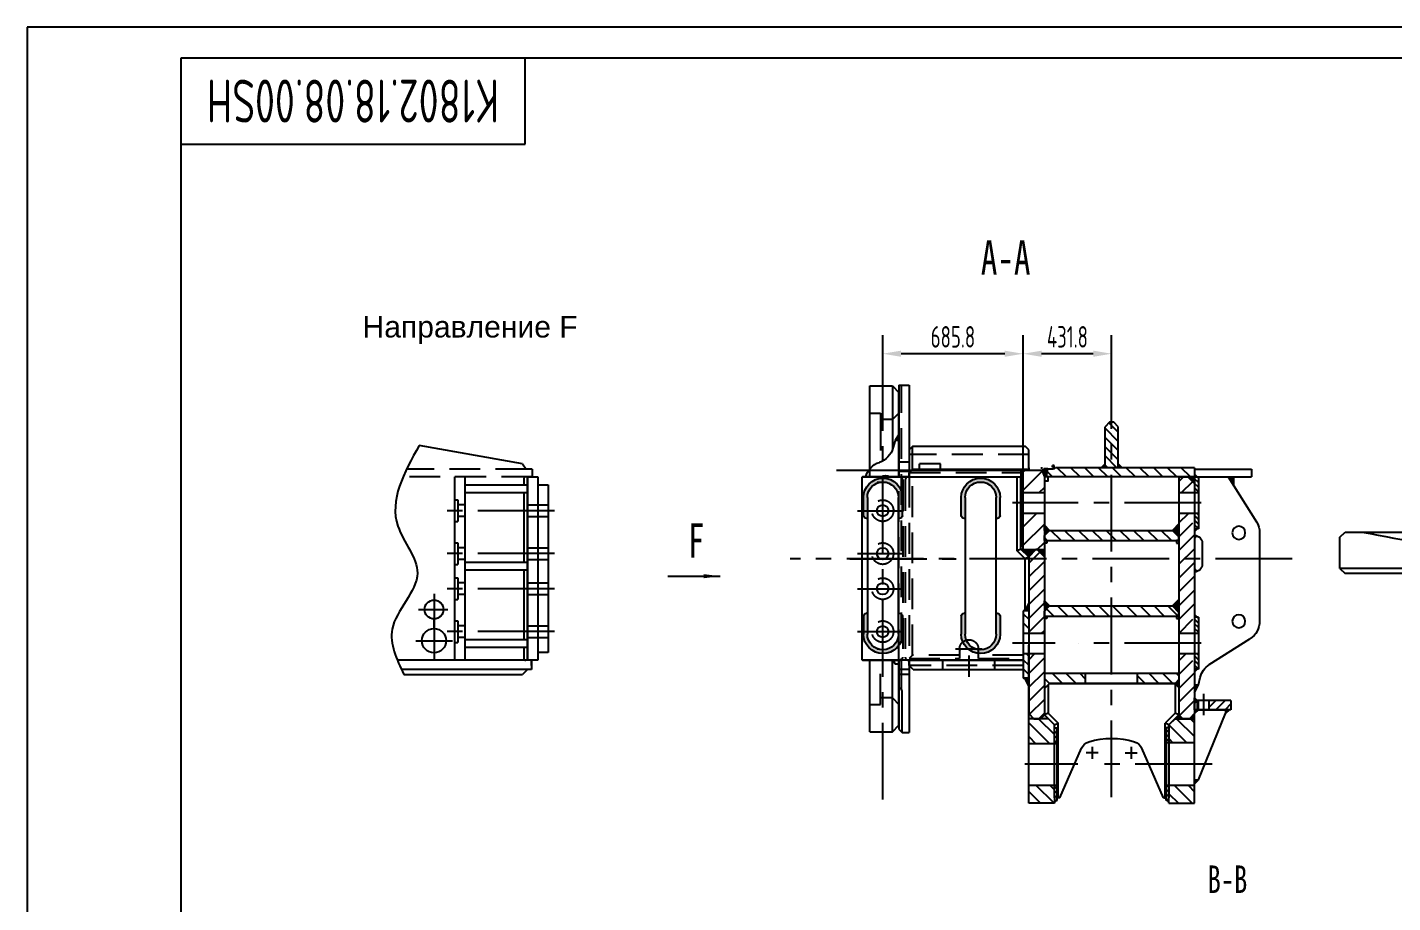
# Model space of a CAD drawing. Header units: millimetres. Extents: x 0 to 12600, y 0 to 8910.
# Drawn here: x 0 to 6665, y 4635 to 8910 of the extents above; entities that cross this region are included whole.
import ezdxf
from ezdxf.enums import TextEntityAlignment as Align

# ---------------------------------------------------------------- set-up
doc = ezdxf.new("R2010")
doc.units = ezdxf.units.MM
doc.header["$LTSCALE"] = 300
doc.linetypes.add('F', pattern=[0.75, 0.5, -0.25])
doc.linetypes.add('G', pattern=[2, 1.25, -0.25, 0.25, -0.25])
for name, color, linetype in [('01', 7, 'Continuous'), ('02', 1, 'Continuous'), ('04', 2, 'F'), ('05', 4, 'G'), ('08', 1, 'Continuous'), ('11', 3, 'Continuous')]:
    doc.layers.add(name, color=color, linetype=linetype)
doc.styles.get("Standard").update_dxf_attribs({"font": 'isocp', "width": 0.707, "bigfont": 'intecad.shx'})
doc.dimstyles.new('INTE', dxfattribs={"dimscale": 30, "dimtxt": 3.5, "dimasz": 3, "dimexe": 3, "dimexo": 0, "dimgap": 1, "dimtad": 1, "dimdec": 3, "dimdsep": 46, "dimtxsty": 'Standard', "dimcen": 0, "dimclrd": 1, "dimclre": 1, "dimclrt": 3, "dimaunit": 1, "dimadec": 0, "dimazin": 0, "dimtfac": 1, "dimtdec": 3, "dimtmove": 0, "dimatfit": 0, "dimfxl": 1, "dimarcsym": 0})
pattern_1 = [(45, (19447.027, -3050.046), (11.22532, -11.22532), [])]
pattern_2 = [(135, (19447.027, -3050.046), (33.67596, 33.67596), [])]

# ---------------------------------------------------------------- blocks, each defined once
blk = doc.blocks.new('W43333')
at = {"layer": '02', "linetype": 'Continuous'}
h = blk.add_hatch(dxfattribs=at)
h.set_pattern_fill('ANSI31', color=1, scale=10, angle=90, style=0)
h.paths.add_polyline_path([(2467, 2281.2), (2358.5, 2281.2), (2358.5, 2236.2), (2467, 2236.2)])
h.paths.add_polyline_path([(2536.5, 2268.2), (2523.5, 2281.2), (2519, 2281.2), (2519, 2236.2), (2536.5, 2236.2)])
for p, q in [((2358.5, 2281.2), (2523.5, 2281.2)), ((2358.5, 2281.2), (2358.5, 2236.2)), ((2536.5, 2268.2), (2523.5, 2281.2)), ((2536.5, 2236.2), (2536.5, 2268.2)), ((2358.5, 2236.2), (2536.5, 2236.2))]:
    blk.add_line(p, q)
at = {"layer": '01', "color": 7, "linetype": 'Continuous'}
for p, q in [((2467, 2281.2), (2467, 2236.2)), ((2519, 2281.2), (2519, 2236.2))]:
    blk.add_line(p, q, dxfattribs=at)
at = {"layer": '05', "color": 4, "linetype": 'G'}
blk.add_line((2493, 2313), (2493, 2209), dxfattribs=at)
blk = doc.blocks.new('WWRW3456346')
at = {"layer": '01'}
for p, q in [((4198, 3185.7), (4376, 3185.7)), ((4376, 2290.7), (4198, 2290.7))]:
    blk.add_line(p, q, dxfattribs=at)
at = {"layer": '04', "color": 2, "linetype": 'F'}
blk.add_line((4198, 2290.7), (4198, 3185.7), dxfattribs=at)
blk = doc.blocks.new('ww www')
at = {"layer": '02', "linetype": 'Continuous'}
h = blk.add_hatch(dxfattribs=at)
h.set_pattern_fill('ANSI31', color=1, scale=15, style=0)
h.paths.add_polyline_path([(14798.8, 10268.3), (14798.8, 10223.3), (15522.8, 10223.3), (15514.9, 10268.3)])
for p, q in [((14798.8, 10268.3), (15477.9, 10268.3)), ((14798.8, 10268.3), (14798.8, 10223.3)), ((14798.8, 10223.3), (15522.8, 10223.3)), ((15516, 10261.9), (15522.8, 10223.3))]:
    blk.add_line(p, q)
blk = doc.blocks.new('dfwases')
at = {"layer": '02', "linetype": 'Continuous'}
h = blk.add_hatch(dxfattribs=at)
h.set_pattern_fill('ANSI31', color=1, scale=15, angle=90, style=0)
h.set_pattern_definition([(135, (5956.193, 1442.517), (-33.67596, -33.67596), [])])
h.paths.add_polyline_path([(14796.9, 9401.4), (14790.9, 9401.4), (14755.9, 9366.4), (14755.9, 9356.4), (14831.9, 9356.4), (14831.9, 9366.4)])
h.paths.add_polyline_path([(14831.9, 9356.4), (14755.9, 9356.4), (14755.9, 8993.6), (14831.9, 8993.6)])
h.paths.add_polyline_path([(14831.9, 8893.6), (14755.9, 8893.6), (14755.9, 8594.4), (14774.9, 8575.4), (14806.9, 8575.4), (14831.9, 8600.4)])
for p, q in [((14790.9, 9401.4), (14796.9, 9401.4)), ((14831.9, 8600.4), (14806.9, 8575.4)), ((14774.9, 8575.4), (14755.9, 8594.4)), ((14806.9, 8575.4), (14774.9, 8575.4))]:
    blk.add_line(p, q)
at = {"layer": '01'}
for p, q in [((14755.9, 9366.4), (14790.9, 9401.4)), ((14796.9, 9401.4), (14831.9, 9366.4))]:
    blk.add_line(p, q, dxfattribs=at)
at = {"layer": '01', "color": 7, "linetype": 'Continuous'}
for p, q in [((14755.9, 9366.4), (14755.9, 8594.4)), ((14831.9, 9366.4), (14831.9, 8600.4))]:
    blk.add_line(p, q, dxfattribs=at)
blk = doc.blocks.new('wwe4ww')
at = {"layer": '01', "color": 7, "linetype": 'Continuous'}
for p, q in [((15318.6, 8673.4), (14761.9, 8673.4)), ((15318.6, 8647.4), (15318.6, 8673.4)), ((15299.6, 8628.4), (14761.9, 8628.4)), ((15299.6, 8628.4), (15318.6, 8647.4))]:
    blk.add_line(p, q, dxfattribs=at)
at = {"layer": '04', "color": 2, "linetype": 'F'}
for p, q in [((14899.6, 8628.4), (14899.6, 8673.4)), ((15153.6, 8628.4), (15153.6, 8673.4)), ((14761.9, 8647.4), (15318.6, 8647.4))]:
    blk.add_line(p, q, dxfattribs=at)
at = {"layer": '05', "color": 4, "linetype": 'G'}
blk.add_line((15026.6, 8696.3), (15026.6, 8592.5), dxfattribs=at)
blk = doc.blocks.new('qewww')
at = {"layer": '01'}
for p, q in [((15282.5, 10314.2), (14755.5, 10314.2)), ((15301.5, 10276.2), (14755.5, 10276.2)), ((15282.5, 10314.2), (15301.5, 10295.2)), ((15301.5, 10276.2), (15301.5, 10295.2))]:
    blk.add_line(p, q, dxfattribs=at)
at = {"layer": '04', "color": 2, "linetype": 'F'}
blk.add_line((15298.5, 10298.2), (14755.5, 10298.2), dxfattribs=at)
blk = doc.blocks.new('weqwer')
for p, q in [((17360.3, 8257.7), (17379.3, 8276.7)), ((17379.3, 8276.7), (17992.3, 8276.7)), ((17379.3, 8276.7), (17379.3, 8131.5)), ((17992.3, 8276.7), (18017.3, 8251.7)), ((17998.3, 8270.7), (17998.3, 8131.5)), ((17360.3, 8257.7), (17360.3, 8123.7)), ((18017.3, 8251.7), (18017.3, 8123.7)), ((17360.3, 8123.7), (17379.3, 8131.5)), ((17409.3, 8074.7), (17409.3, 7717.7)), ((17435.8, 7717.7), (17541.5, 7960.4)), ((17941.8, 7717.7), (17836.1, 7960.4)), ((17435.8, 7717.7), (17422.3, 7717.7)), ((17941.8, 7717.7), (17955.3, 7717.7))]:
    blk.add_line(p, q)
for centre, radius, start, end in [((17688.8, 7621.7), 387, 73.269, 106.731), ((17593.8, 7937.7), 57, 106.731, 156.55177), ((17783.8, 7937.7), 57, 23.44823, 73.269)]:
    blk.add_arc(centre, radius, start, end)
at = {"layer": '01'}
for p, q in [((17379.3, 8131.5), (17428.3, 8082.5)), ((17998.3, 8131.5), (17949.3, 8082.5)), ((17998.3, 8131.5), (18017.3, 8123.7)), ((17360.3, 8123.7), (17409.3, 8074.7)), ((17409.3, 8074.7), (17428.3, 8082.5)), ((17428.3, 7717.7), (17428.3, 8082.5)), ((17949.3, 7717.7), (17949.3, 8082.5)), ((17968.3, 8074.7), (17949.3, 8082.5)), ((18017.3, 8123.7), (17968.3, 8074.7)), ((17968.3, 7717.7), (17968.3, 8074.7))]:
    blk.add_line(p, q, dxfattribs=at)
at = {"layer": '05'}
for p, q in [((17623.2, 7937.7), (17564.4, 7937.7)), ((17623.2, 7937.7), (17564.4, 7937.7)), ((17593.8, 7967.1), (17593.8, 7909.3)), ((17593.8, 7967.1), (17593.8, 7909.3)), ((17754.4, 7937.7), (17813.2, 7937.7)), ((17754.4, 7937.7), (17813.2, 7937.7)), ((17783.8, 7967.1), (17783.8, 7909.3)), ((17783.8, 7967.1), (17783.8, 7909.3))]:
    blk.add_line(p, q, dxfattribs=at)
blk = doc.blocks.new('we2wwewq')
at = {"layer": '02', "linetype": 'Continuous'}
h = blk.add_hatch(dxfattribs=at)
h.set_pattern_fill('ANSI31', color=1, scale=15, style=0)
h.set_pattern_definition([(45, (1439.844, -666.38), (-33.67596, 33.67596), [])])
h.paths.add_polyline_path([(15922.3, 8139.1), (15721.3, 8139.1), (15721.3, 8089.1), (15897.3, 8089.1), (15922.3, 8114.1)])
h.paths.add_polyline_path([(15467.3, 8139.1), (15265.3, 8139.1), (15265.3, 8108.1), (15284.3, 8089.1), (15467.3, 8089.1)])
for p, q in [((15922.3, 8139.1), (15265.3, 8139.1)), ((15265.3, 8139.1), (15265.3, 8108.1)), ((15922.3, 8139.1), (15922.3, 8114.1)), ((15265.3, 8108.1), (15284.3, 8089.1)), ((15897.3, 8089.1), (15284.3, 8089.1)), ((15922.3, 8114.1), (15897.3, 8089.1))]:
    blk.add_line(p, q)
at = {"layer": '01', "color": 7, "linetype": 'Continuous'}
for p, q in [((15467.3, 8089.1), (15467.3, 8139.1)), ((15721.3, 8089.1), (15721.3, 8139.1))]:
    blk.add_line(p, q, dxfattribs=at)
blk = doc.blocks.new('dwqwer')
at = {"layer": '02', "linetype": 'Continuous'}
h = blk.add_hatch(dxfattribs=at)
h.set_pattern_fill('ANSI31', color=1, scale=15, style=0)
h.paths.add_polyline_path([(13249.2, 9326.6), (13249.2, 9351.6), (13224.2, 9376.6), (12624.2, 9376.6), (12592.2, 9344.6), (12592.2, 9326.6)])
for p, q in [((12592.2, 9344.6), (12624.2, 9376.6)), ((12592.2, 9326.6), (12592.2, 9344.6)), ((13224.2, 9376.6), (12624.2, 9376.6)), ((13224.2, 9376.6), (13249.2, 9351.6)), ((13249.2, 9326.6), (13249.2, 9351.6)), ((13249.2, 9326.6), (12592.2, 9326.6))]:
    blk.add_line(p, q)
blk = doc.blocks.new('erwedfrrfrf')
for p, q in [((1949.1, 6903.7), (1949.1, 6793.3)), ((2393.6, 6903.7), (1949.1, 6903.7)), ((3638.1, 6903.7), (3288.6, 6903.7)), ((3638.1, 6903.7), (3638.1, 6793.3)), ((1949.1, 6793.3), (1981.1, 6761.3)), ((2393.6, 6761.3), (1981.1, 6761.3)), ((3606.1, 6761.3), (3288.6, 6761.3)), ((3638.1, 6793.3), (3606.1, 6761.3))]:
    blk.add_line(p, q)
at = {"layer": '04', "color": 2, "linetype": 'F'}
for p, q in [((2082.3, 6903.7), (2082.3, 6850.3)), ((3504.8, 6903.7), (3504.8, 6850.3)), ((2114.1, 6793.3), (2114.1, 6850.3)), ((3473.1, 6793.3), (3473.1, 6850.3)), ((2114.1, 6793.3), (2082.1, 6761.3)), ((3473.1, 6793.3), (3505.1, 6761.3))]:
    blk.add_line(p, q, dxfattribs=at)
blk = doc.blocks.new('qweqwe')
at = {"layer": '01'}
for p, q in [((13709.2, 14581.7), (13709.2, 14133.7)), ((13709.2, 14581.7), (13759.2, 14581.7)), ((13759.2, 14581.7), (13759.2, 14133.7)), ((13709.2, 14207.6), (13759.2, 14207.6)), ((13709.2, 14161.7), (13759.2, 14161.7)), ((13709.2, 14161.7), (13759.2, 14161.7)), ((13759.2, 14161.7), (13709.2, 14161.7)), ((13759.2, 14161.7), (13709.2, 14161.7)), ((13709.2, 13238.7), (13709.2, 12901.7)), ((13759.2, 13238.7), (13759.2, 12885.7)), ((13759.2, 13193.7), (13709.2, 13193.7)), ((13759.2, 13168.7), (13709.2, 13168.7)), ((13709.2, 13100.6), (13711.2, 13100.6)), ((13725.2, 12885.7), (13725.2, 13086.6)), ((13709.2, 12901.7), (13725.2, 12885.7)), ((13725.2, 12885.7), (13759.2, 12885.7))]:
    blk.add_line(p, q, dxfattribs=at)
blk.add_arc((13711.2, 13086.6), 14, 0, 90, dxfattribs=at)
at = {"layer": '04', "color": 2, "linetype": 'F'}
for p, q in [((13721.1, 13096.5), (13721.1, 14581.7)), ((13709.2, 14133.7), (13713.2, 14133.7)), ((13759.2, 14133.7), (13755.2, 14133.7)), ((13759.2, 14133.7), (13759.2, 13238.7)), ((13728.2, 14118.7), (13728.2, 13253.7)), ((13740.2, 14118.7), (13740.2, 13253.7)), ((13709.2, 13238.7), (13713.2, 13238.7)), ((13759.2, 13238.7), (13755.2, 13238.7))]:
    blk.add_line(p, q, dxfattribs=at)
for centre, start, end in [((13713.2, 14118.7), 0, 90), ((13755.2, 14118.7), 90, 180), ((13713.2, 13253.7), 270, 0), ((13755.2, 13253.7), 180, 270)]:
    blk.add_arc(centre, 15, start, end, dxfattribs=at)
at = {"layer": '05', "color": 4, "linetype": 'G'}
blk.add_line((13470.3, 13733.7), (13988.1, 13733.7), dxfattribs=at)
blk = doc.blocks.new('werwewe')
for p, q in [((14556.9, 14896.5), (14572.9, 14912.5)), ((14572.9, 14912.5), (15124.9, 14912.5)), ((15124.9, 14912.5), (15140.9, 14896.5))]:
    blk.add_line(p, q)
at = {"layer": '01'}
for p, q in [((14556.9, 14809.5), (14556.9, 14896.5)), ((15124.9, 13893.5), (15140.9, 13877.5))]:
    blk.add_line(p, q, dxfattribs=at)
at = {"layer": '04', "color": 2, "linetype": 'F'}
for p, q in [((14556.9, 14874.5), (15140.9, 14874.5)), ((15124.9, 13893.5), (15124.9, 14912.5)), ((14584.2, 13893.5), (14802.9, 13893.5)), ((14802.9, 13877.5), (14584.2, 13877.5)), ((15140.9, 13870.5), (14584.2, 13870.5)), ((14802.9, 13877.5), (14802.9, 13923.5)), ((14894.9, 13923.5), (14894.9, 13877.5)), ((14894.9, 13893.5), (15124.9, 13893.5)), ((15140.9, 13877.5), (14894.9, 13877.5))]:
    blk.add_line(p, q, dxfattribs=at)
blk.add_arc((14848.9, 13923.5), 46, 0, 180, dxfattribs=at)
at = {"layer": '05', "color": 4, "linetype": 'G'}
blk.add_line((14784.7, 13923.5), (14914.8, 13923.5), dxfattribs=at)
blk = doc.blocks.new('wqwrte')
for p, q in [((18811.7, 9750.8), (18036.7, 9750.8)), ((18036.7, 9398.3), (18036.7, 9750.8)), ((18055.7, 9390.4), (18055.7, 9750.8)), ((18811.7, 8855.8), (18811.7, 9750.8)), ((17998.7, 9360.8), (18036.7, 9398.3)), ((18036.7, 9398.3), (18055.7, 9390.4)), ((17998.7, 9360.8), (17998.7, 8855.8)), ((18017.7, 9352.4), (17998.7, 9360.8)), ((18017.7, 9352.4), (18055.7, 9390.4)), ((18026, 8855.8), (18811.7, 8855.8))]:
    blk.add_line(p, q)
blk = doc.blocks.new('wewewewet')
at = {"layer": '02'}
h = blk.add_hatch(color=256, dxfattribs=at)
h.paths.add_polyline_path([(14793.4, 9561.5), (14789.4, 9561.5, -0.414214), (14774.4, 9576.5), (14774.4, 9663.5, -0.207791), (14804.6, 9732.9, 0.118641), (14811.3, 9712.5, 0.176895), (14793.4, 9663.5)])
h.paths.add_polyline_path([(14811.3, 9712.5, -0.118641), (14804.6, 9732.9, -0.015015), (14808.8, 9736.7), (14848.9, 9736.7, 0.150586)])
h.paths.add_polyline_path([(14850.4, 9737.1, 0.004983), (14848.9, 9736.7), (14808.8, 9736.7, -0.123086), (14850.4, 9756.6)])
h.paths.add_polyline_path([(14896.4, 9736.7), (14889.9, 9736.7, 0.132083), (14850.4, 9737.1), (14850.4, 9756.6, -0.123), (14896.4, 9754.6)])
h.paths.add_polyline_path([(14964.4, 9663.5), (14964.4, 9576.5, -0.414214), (14949.4, 9561.5), (14945.4, 9561.5), (14945.4, 9663.5, 0.31161), (14896.4, 9734.6, 0.011594), (14896.4, 9736.7), (14896.4, 9754.6, -0.332115)])
h = blk.add_hatch(color=256, dxfattribs=at)
h.paths.add_polyline_path([(14793.4, 9098.7), (14789.4, 9098.7, 0.414214), (14774.4, 9083.7), (14774.4, 8996.7, 0.207791), (14804.6, 8927.3, -0.118641), (14811.3, 8947.7, -0.176895), (14793.4, 8996.7)])
h.paths.add_polyline_path([(14811.3, 8947.7, 0.118641), (14804.6, 8927.3, 0.015015), (14808.8, 8923.5), (14848.9, 8923.5, -0.150586)])
h.paths.add_polyline_path([(14850.4, 8923.1, -0.004983), (14848.9, 8923.5), (14808.8, 8923.5, 0.123086), (14850.4, 8903.6)])
h.paths.add_polyline_path([(14896.4, 8923.5), (14889.9, 8923.5, -0.132083), (14850.4, 8923.1), (14850.4, 8903.6, 0.123), (14896.4, 8905.6)])
h.paths.add_polyline_path([(14964.4, 8996.7), (14964.4, 9083.7, 0.414214), (14949.4, 9098.7), (14945.4, 9098.7), (14945.4, 8996.7, -0.31161), (14896.4, 8925.6, -0.011594), (14896.4, 8923.5), (14896.4, 8905.6, 0.332115)])
for p, q in [((14774.4, 9576.5), (14774.4, 9663.5)), ((14793.4, 8996.7), (14793.4, 9663.5)), ((14945.4, 9663.5), (14945.4, 8996.7)), ((14964.4, 9576.5), (14964.4, 9663.5)), ((14774.4, 9083.7), (14774.4, 8996.7)), ((14964.4, 9083.7), (14964.4, 8996.7))]:
    blk.add_line(p, q)
at = {"layer": '01', "color": 7, "linetype": 'Continuous'}
for p, q in [((14793.4, 9561.5), (14789.4, 9561.5)), ((14945.4, 9561.5), (14949.4, 9561.5)), ((14793.4, 9098.7), (14789.4, 9098.7)), ((14945.4, 9098.7), (14949.4, 9098.7))]:
    blk.add_line(p, q, dxfattribs=at)
at = {"layer": '01'}
for centre, radius, start, end in [((14869.4, 9663.5), 95, 0, 180), ((14869.4, 9663.5), 76, 0, 180), ((14869.4, 8996.7), 95, 180, 0), ((14869.4, 8996.7), 76, 180, 0), ((14869.4, 8996.7), 76, 180, 0)]:
    blk.add_arc(centre, radius, start, end, dxfattribs=at)
at = {"layer": '01', "color": 7, "linetype": 'Continuous'}
for centre, start, end in [((14789.4, 9576.5), 180, 270), ((14949.4, 9576.5), 270, 0), ((14789.4, 9083.7), 90, 180), ((14949.4, 9083.7), 0, 90)]:
    blk.add_arc(centre, 15, start, end, dxfattribs=at)
blk = doc.blocks.new('wewrtwer')
for p, q in [((18192.4, 9942.5), (18211.4, 9942.5)), ((18211.4, 9942.5), (18221.3, 9905.5)), ((18211.4, 8850.5), (18216.5, 8869.5)), ((18192.4, 8850.5), (18211.4, 8850.5))]:
    blk.add_line(p, q)
for centre, start, end in [((18318.9, 9931.6), 195, 251.98088), ((18256.4, 9739.5), 14.33109, 71.98088)]:
    blk.add_arc(centre, 101, start, end)
at = {"layer": '01'}
blk.add_arc((18256.4, 9739.5), 32, 51.37517, 128.62483, dxfattribs=at)
blk = doc.blocks.new('werww')
for p, q in [((12940.4, 10866.9), (12803.1, 10648.1)), ((13105.4, 10866.9), (12940.4, 10866.9)), ((13105.4, 10866.9), (13105.4, 10580.9)), ((12787.4, 10593.9), (12787.4, 10161.9)), ((13067.4, 10542.9), (13067.4, 10440.9)), ((13105.4, 10402.9), (13105.4, 9850.9)), ((13033.1, 9950), (12834.8, 10075.7)), ((13086.4, 9850.9), (13077.6, 9887.6)), ((13105.4, 9850.9), (13086.4, 9850.9))]:
    blk.add_line(p, q)
for centre in [(12889.4, 10593.9), (12889.4, 10161.9)]:
    blk.add_circle(centre, 32)
for centre, radius, start, end in [((12889.4, 10593.9), 102, 147.87086, 180), ((13105.4, 10542.9), 38, 90, 180), ((13105.4, 10440.9), 38, 180, 270), ((12889.4, 10161.9), 102, 180, 237.61925), ((12978.4, 9863.9), 102, 13.47147, 57.61925)]:
    blk.add_arc(centre, radius, start, end)
blk = doc.blocks.new('wewqew')
for p, q in [((13525.1, 8082.1), (13392.1, 7758.1)), ((13544.1, 8082.1), (13525.1, 8082.1)), ((13544.1, 8082.1), (13544.1, 7758.1)), ((13392.1, 7739.1), (13392.1, 7758.1)), ((13525.1, 7739.1), (13392.1, 7739.1)), ((13525.1, 7739.1), (13544.1, 7758.1))]:
    blk.add_line(p, q)
blk = doc.blocks.new('*D157')
at = {"layer": '08', "color": 1, "lineweight": -2}
for p, q in [((4175.5, 7236.1), (4175.5, 7405.9)), ((4861.3, 6740.3), (4861.3, 7405.9)), ((4771.3, 7315.9), (4265.5, 7315.9))]:
    blk.add_line(p, q, dxfattribs=at)
at = {"layer": '08', "color": 1}
for points in [[(4265.5, 7330.9), (4265.5, 7300.9), (4175.5, 7315.9)], [(4771.3, 7330.9), (4771.3, 7300.9), (4861.3, 7315.9)]]:
    blk.add_solid(points, dxfattribs=at)
at = {"layer": 'Defpoints', "color": 0}
for p in [(4175.5, 7315.9), (4175.5, 7236.1), (4861.3, 6740.3)]:
    blk.add_point(p, dxfattribs=at)
at = {"layer": '08', "color": 3, "insert": (4518.4, 7398.4), "char_height": 105, "attachment_point": 5}
blk.add_mtext('685.8', dxfattribs=at)
blk = doc.blocks.new('*D158')
at = {"layer": '08', "color": 1, "lineweight": -2}
for p, q in [((4861.3, 6740.3), (4861.3, 7405.9)), ((5293.1, 7045.2), (5293.1, 7405.9)), ((5203.1, 7315.9), (4951.3, 7315.9))]:
    blk.add_line(p, q, dxfattribs=at)
at = {"layer": '08', "color": 1}
for points in [[(4951.3, 7330.9), (4951.3, 7300.9), (4861.3, 7315.9)], [(5203.1, 7330.9), (5203.1, 7300.9), (5293.1, 7315.9)]]:
    blk.add_solid(points, dxfattribs=at)
at = {"layer": 'Defpoints', "color": 0}
for p in [(4861.3, 7315.9), (5293.1, 7045.2), (4861.3, 6740.3)]:
    blk.add_point(p, dxfattribs=at)
at = {"layer": '08', "color": 3, "insert": (5077.2, 7398.4), "char_height": 105, "attachment_point": 5}
blk.add_mtext('431.8', dxfattribs=at)
blk = doc.blocks.new('EETETE')
for p, q in [((5085.6, 14624.4), (5085.6, 13805.4)), ((5085.6, 14624.4), (5135.6, 14624.4)), ((5135.6, 14624.4), (5135.6, 13805.4)), ((5135.6, 13805.4), (5085.6, 13805.4))]:
    blk.add_line(p, q)
blk = doc.blocks.new('eyteyesr')
for p, q in [((2235.6, 2329.2), (2235.6, 2874.2)), ((2280.6, 2919.2), (2369.1, 2919.2)), ((2369.1, 2284.2), (2369.1, 2919.2)), ((2280.6, 2284.2), (2369.1, 2284.2))]:
    blk.add_line(p, q)
for centre in [(2318.1, 2874.2), (2318.1, 2329.2)]:
    blk.add_circle(centre, 33.5)
for centre, start, end in [((2280.6, 2874.2), 90, 180), ((2280.6, 2329.2), 180, 270)]:
    blk.add_arc(centre, 45, start, end)
at = {"layer": '04', "color": 2, "linetype": 'F'}
for p, q in [((2350.1, 2884.1), (2350.1, 2919.2)), ((2350.1, 2807.8), (2350.1, 2864.3)), ((2350.1, 2502.8), (2350.1, 2700.5)), ((2350.1, 2339.1), (2350.1, 2395.5)), ((2350.1, 2284.2), (2350.1, 2319.3))]:
    blk.add_line(p, q, dxfattribs=at)
for centre in [(2395.1, 2754.2), (2395.1, 2449.2)]:
    blk.add_arc(centre, 70, 130.0052, 229.9948, dxfattribs=at)
at = {"layer": '05'}
for p, q in [((2269.6, 2874.2), (2366.6, 2874.2)), ((2318.1, 2825.7), (2318.1, 2922.7)), ((2390, 2754.2), (2310.1, 2754.2)), ((2390, 2449.2), (2310.1, 2449.2)), ((2318.1, 2377.7), (2318.1, 2280.7)), ((2269.6, 2329.2), (2366.6, 2329.2))]:
    blk.add_line(p, q, dxfattribs=at)
at = {"layer": '05', "color": 4, "linetype": 'G'}
blk.add_line((2206.8, 2601.7), (2399.3, 2601.7), dxfattribs=at)
blk = doc.blocks.new('rwrreerrre')
at = {"layer": '02', "linetype": 'Continuous'}
for points in [[(7939.5, 5578.2), (7939.5, 5597.2), (7920.5, 5597.2)], [(8574.5, 5578.2), (8574.5, 5597.2), (8593.5, 5597.2)]]:
    blk.add_hatch(color=1, dxfattribs=at).paths.add_polyline_path(points)
at = {"ltscale": 0.666667}
for p, q in [((7531.1, 5775.2), (7556.1, 5800.2)), ((7556.1, 5800.2), (8843.1, 5800.2)), ((8785.6, 5784.2), (8785.6, 5800.2)), ((8843.1, 5800.2), (8843.1, 5597.2)), ((7531.1, 5622.2), (7531.1, 5775.2)), ((8784.8, 5602.2), (8784.8, 5597.2)), ((8759.8, 5597.2), (8843.1, 5597.2))]:
    blk.add_line(p, q, dxfattribs=at)
blk.add_arc((8764.8, 5602.2), 20, 0, 90, dxfattribs=at)
at = {"layer": '01', "ltscale": 0.666667}
for p, q in [((7531.1, 5622.2), (7556.1, 5597.2)), ((8764.8, 5622.2), (7531.1, 5622.2)), ((8759.8, 5597.2), (7556.1, 5597.2))]:
    blk.add_line(p, q, dxfattribs=at)
at = {"layer": '01', "color": 7, "linetype": 'Continuous'}
blk.add_spline([(7639.9, 5800.2), (8257.1, 5724.2), (8785.6, 5800.2)], degree=3, dxfattribs=at)
at = {"layer": '02', "color": 1, "linetype": 'Continuous'}
for p, q in [((7920.5, 5597.2), (7939.5, 5578.2)), ((8593.5, 5597.2), (8574.5, 5578.2))]:
    blk.add_line(p, q, dxfattribs=at)
at = {"layer": '04', "color": 2, "linetype": 'F', "ltscale": 0.666667}
for p, q in [((8054.1, 5597.2), (8054.1, 5800.2)), ((8079.1, 5597.2), (8079.1, 5800.2)), ((8147.4, 5597.2), (8147.4, 5800.2)), ((8366.8, 5597.2), (8366.8, 5800.2)), ((8435.1, 5597.2), (8435.1, 5800.2)), ((8460.1, 5597.2), (8460.1, 5800.2))]:
    blk.add_line(p, q, dxfattribs=at)
at = {"layer": '04', "color": 2, "linetype": 'F'}
blk.add_arc((8257.1, 5450.7), 105, 7.11201, 172.88799, dxfattribs=at)
at = {"layer": '05', "color": 4, "linetype": 'G', "ltscale": 0.666667}
blk.add_line((8257.1, 5907.6), (8257.1, 5505.2), dxfattribs=at)
at = {"rotation": 90}
blk.add_blockref('eyteyesr', (10858.7, 3228.1), dxfattribs=at)
blk = doc.blocks.new('*U222', base_point=(251.96, 168.31))
at = {"layer": '01'}
for p, q in [((251.96, 168.31), (251.96, 182.31)), ((195.96, 168.31), (251.96, 168.31))]:
    blk.add_line(p, q, dxfattribs=at)
blk = doc.blocks.new('*U223')
at = {"layer": '04'}
blk.add_blockref('*U222', (0, 0), dxfattribs=at)
blk = doc.blocks.new('*U224')
at = {"layer": '01'}
for points in [[(415, 292), (25, 292)], [(25, 292), (25, 5)]]:
    blk.add_lwpolyline(points, dxfattribs=at)
at = {"layer": '02'}
for points in [[(420, 297), (0, 297)], [(0, 297), (0, 0)]]:
    blk.add_lwpolyline(points, dxfattribs=at)

msp = doc.modelspace()

# ---------------------------------------------------------------- hatches: boundary and pattern name
at = {"layer": '02', "linetype": 'Continuous'}
h = msp.add_hatch(dxfattribs=at)
h.set_pattern_fill('ANSI31', color=1, scale=10, style=0)
h.set_pattern_definition([(135, (8452.57, 3535.798), (22.45064, 22.45064), [])])
h.paths.add_polyline_path([(5293.1177, 6981.4611), (5303.1177, 6981.4611), (5325.1177, 6959.4611), (5325.1177, 6759.4611), (5293.1177, 6759.4611)])
h.paths.add_polyline_path([(5293.1177, 6759.4611), (5261.1177, 6759.4611), (5261.1177, 6959.4611), (5283.1177, 6981.4611), (5293.1177, 6981.4611)])
at = {"layer": '02'}
for points in [[(4254.6177, 6920.7111), (4254.6177, 6892.4611), (4235.6177, 6892.4611)], [(5261.1177, 6778.4611), (5261.1177, 6759.4611), (5242.1177, 6759.4611)], [(5325.1177, 6778.4611), (5325.1177, 6759.4611), (5344.1177, 6759.4611)], [(5862.6177, 6714.4611), (5887.6177, 6714.4611), (5887.6177, 6674.6527)], [(5697.6177, 6428.4611, -0.080060617), (5709.5554, 6426.5373), (5697.6177, 6413.7142)], [(5697.6177, 6250.4611, 0.080060617), (5709.5554, 6252.3849), (5697.6177, 6265.208)], [(4869.6177, 6060.9611), (4888.6177, 6060.9611), (4888.6177, 6098.9611)], [(4147.945, 5876.2708, 0.032070593), (4157.1817, 5873.1819), (4148.0194, 5873.1819)], [(4550.6671, 5875.5936, 0.022476121), (4557.155, 5873.4612), (4550.6177, 5873.4612, -0.011593856)], [(4869.6177, 5730.9611), (4888.6177, 5730.9611), (4888.6177, 5692.9611)], [(5621.6177, 5724.4611), (5621.6177, 5686.4611), (5602.6177, 5705.4611)], [(5697.6177, 5698.4611), (5716.6177, 5698.4611), (5697.6177, 5660.4611)], [(5621.6177, 5552.4611), (5640.6177, 5533.4611), (5602.6177, 5533.4611)], [(5697.6177, 5558.4611), (5697.6177, 5533.4611), (5672.6177, 5533.4611)], [(5697.6177, 5577.4611), (5710.6177, 5577.4611), (5697.6177, 5564.4611)], [(5849.6177, 5577.4611), (5868.6177, 5577.4611), (5849.6177, 5558.4611)], [(5697.6177, 5234.4611), (5716.6177, 5234.4611), (5697.6177, 5215.4611)], [(5013.6177, 5133.4611), (5021.6177, 5133.4611), (5013.6177, 5125.4611)], [(5572.6177, 5133.4611), (5564.6177, 5133.4611), (5572.6177, 5125.4611)]]:
    msp.add_hatch(color=256, dxfattribs=at).paths.add_polyline_path(points)
at = {"layer": '02', "linetype": 'Continuous'}
h = msp.add_hatch(dxfattribs=at)
h.set_pattern_fill('ANSI31', color=1, scale=20, angle=90, style=0)
h.set_pattern_definition([(45, (13764.3, -1599.46), (44.90128, -44.90128), [])])
h.paths.add_polyline_path([(4862.8628, 6637.4611, -0.005091666), (4861.3177, 6639.7326), (4861.3177, 6740.2611), (4867.3177, 6746.2611), (4950.3177, 6746.2611, 0.051669422), (4952.983, 6746.5373), (4964.6177, 6714.4611), (4964.6177, 6637.4611)])
h.paths.add_polyline_path([(4861.3177, 6537.4611), (4964.6177, 6537.4611), (4964.6177, 6359.4611), (4863.6177, 6359.4611), (4861.3177, 6361.7611)])
for points in [[(4952.983, 6746.5373, 0.220249107), (4961.7439, 6753.0611), (4980.4239, 6753.0611), (4973.6177, 6714.4611), (4964.6177, 6714.4611)], [(4158.665, 6687.7206, 0.003164422), (4158.6896, 6687.3163, 0.036918129), (4148.0227, 6683.8765), (4148.4729, 6687.7206)], [(5697.6177, 6727.4611), (5697.6177, 6714.4611), (5710.6177, 6714.4611)], [(5697.6177, 6447.4611), (5697.6177, 6460.4611), (5710.6177, 6460.4611)], [(4929.6177, 6359.4611), (4964.6177, 6359.4611), (4964.6177, 6324.4611)], [(5697.6177, 6041.7611), (5697.6177, 6028.7611), (5710.6177, 6028.7611)], [(5697.6177, 5761.7611), (5697.6177, 5774.7611), (5710.6177, 5774.7611)]]:
    msp.add_hatch(color=1, dxfattribs=at).paths.add_polyline_path(points)
h = msp.add_hatch(dxfattribs=at)
h.set_pattern_fill('ANSI31', color=1, scale=15, angle=90, style=0)
h.set_pattern_definition([(45, (13764.3, -1599.46), (33.67596, -33.67596), [])])
h.paths.add_polyline_path([(5621.6177, 6637.4611), (5621.6177, 6714.4611), (5665.6177, 6714.4611), (5690.1177, 6689.9611), (5690.1177, 6637.4611)])
h.paths.add_polyline_path([(5621.6177, 6537.4611), (5690.1177, 6537.4611), (5690.1177, 6463.4611), (5697.6177, 6463.4611), (5697.6177, 6314.4611), (5621.6177, 6314.4611)])
h.paths.add_polyline_path([(5621.6177, 6314.4611), (5697.6177, 6314.4611), (5697.6177, 6025.6611), (5690.1177, 6025.6611), (5690.1177, 5951.6611), (5621.6177, 5951.6611)])
h.paths.add_polyline_path([(5621.6177, 5851.6611), (5690.1177, 5851.6611), (5690.1177, 5777.6611), (5697.6177, 5777.6611), (5697.6177, 5558.4611), (5672.6177, 5533.4611), (5640.6177, 5533.4611), (5621.6177, 5552.4611)])
at = {"layer": '02'}
h = msp.add_hatch(color=256, dxfattribs=at)
h.paths.add_polyline_path([(5665.6177, 6714.4611), (5697.6177, 6714.4611), (5697.6177, 6711.4611), (5690.1177, 6711.4611), (5690.1177, 6689.9611)])
h.paths.add_polyline_path([(5690.1177, 6711.4611), (5697.6177, 6711.4611), (5697.6177, 6682.4611), (5690.1177, 6689.9611)])
at = {"layer": '02', "linetype": 'Continuous'}
h = msp.add_hatch(dxfattribs=at)
h.set_pattern_fill('ANSI31', color=1, scale=5, angle=90, style=0)
h.set_pattern_definition([(135, (-53.112, -857.181), (-11.22532, -11.22532), [])])
h.paths.add_polyline_path([(5716.6177, 6714.4611), (5697.6177, 6714.4611), (5697.6177, 6637.4611), (5716.6177, 6637.4611)])
h.paths.add_polyline_path([(5716.6177, 6537.4611), (5697.6177, 6537.4611), (5697.6177, 6460.4611), (5716.6177, 6460.4611)])
at = {"layer": '02'}
h = msp.add_hatch(color=256, dxfattribs=at)
h.paths.add_polyline_path([(4964.6177, 6478.4611), (4989.6177, 6453.4611), (4964.6177, 6453.4611)])
h.paths.add_polyline_path([(4964.6177, 6453.4611), (4989.6177, 6453.4611), (4964.6177, 6428.4611)])
h = msp.add_hatch(color=256, dxfattribs=at)
h.paths.add_polyline_path([(5621.6177, 6485.4611), (5621.6177, 6453.4611), (5589.6177, 6453.4611)])
h.paths.add_polyline_path([(5589.6177, 6453.4611), (5621.6177, 6453.4611), (5621.6177, 6421.4611)])
at = {"layer": '02', "linetype": 'Continuous'}
h = msp.add_hatch(color=1, dxfattribs=at)
h.paths.add_polyline_path([(4888.6177, 6359.4611), (4923.6177, 6359.4611), (4888.6177, 6324.4611)])
h.paths.add_polyline_path([(4872.6177, 6359.4611), (4888.6177, 6359.4611), (4888.6177, 6324.4611), (4872.6177, 6340.2493)])
h.paths.add_polyline_path([(4872.6177, 6340.2493), (4853.1481, 6359.4611), (4863.6177, 6359.4611), (4872.6177, 6359.4611)])
at = {"layer": '02'}
h = msp.add_hatch(color=256, dxfattribs=at)
h.paths.add_polyline_path([(4964.6177, 6109.4611), (4989.6177, 6084.4611), (4964.6177, 6084.4611)])
h.paths.add_polyline_path([(4964.6177, 6084.4611), (4989.6177, 6084.4611), (4964.6177, 6059.4611)])
h = msp.add_hatch(color=256, dxfattribs=at)
h.paths.add_polyline_path([(5621.6177, 6116.4611), (5621.6177, 6084.4611), (5589.6177, 6084.4611)])
h.paths.add_polyline_path([(5589.6177, 6084.4611), (5621.6177, 6084.4611), (5621.6177, 6052.4611)])
at = {"layer": '02', "linetype": 'Continuous'}
h = msp.add_hatch(dxfattribs=at)
h.set_pattern_fill('ANSI31', color=1, scale=10, style=0)
h.set_pattern_definition([(135, (13764.298, -1599.46), (22.45064, 22.45064), [])])
h.paths.add_polyline_path([(4861.3177, 6060.9611), (4888.6177, 6060.9611), (4888.6177, 5951.6611), (4861.3177, 5951.6611)])
h.paths.add_polyline_path([(4861.3177, 5851.6611), (4888.6177, 5851.6611), (4888.6177, 5819.4611), (4888.6177, 5730.9611), (4861.3177, 5730.9611)])
h = msp.add_hatch(dxfattribs=at)
h.set_pattern_fill('ANSI31', color=1, scale=5, angle=90, style=0)
h.set_pattern_definition([(135, (-53.112, -1542.881), (-11.22532, -11.22532), [])])
h.paths.add_polyline_path([(5716.6177, 6028.7611), (5697.6177, 6028.7611), (5697.6177, 5951.7611), (5716.6177, 5951.7611)])
h.paths.add_polyline_path([(5716.6177, 5851.7611), (5697.6177, 5851.7611), (5697.6177, 5774.7611), (5716.6177, 5774.7611)])
at = {"layer": '02'}
h = msp.add_hatch(color=256, dxfattribs=at)
h.paths.add_polyline_path([(5697.6177, 5635.4611), (5710.6177, 5622.4611), (5697.6177, 5622.4611)])
h.paths.add_polyline_path([(5697.6177, 5622.4611), (5710.6177, 5622.4611), (5697.6177, 5609.4611)])
h = msp.add_hatch(color=256, dxfattribs=at)
h.paths.add_polyline_path([(4888.6177, 5558.4611), (4913.6177, 5533.4611), (4888.6177, 5533.4611)])
h.paths.add_polyline_path([(4964.6177, 5552.4611), (4983.6177, 5533.4611), (4945.6177, 5533.4611)])
h = msp.add_hatch(dxfattribs=at)
h.set_pattern_fill('ANSI31', color=256, scale=15, style=0)
h.set_pattern_definition(pattern_2)
h.paths.add_polyline_path([(5013.6177, 5503.4611), (4983.6177, 5533.4611), (4888.6177, 5533.4611), (4888.6177, 5413.1461), (5013.6177, 5413.1461)])
h.paths.add_polyline_path([(5013.6177, 5120.4611), (5013.6177, 5146.4611), (5013.6177, 5209.7761), (4888.6177, 5209.7761), (4888.6177, 5120.4611)])
h = msp.add_hatch(dxfattribs=at)
h.set_pattern_fill('ANSI31', color=256, scale=15, style=0)
h.set_pattern_definition(pattern_2)
h.paths.add_polyline_path([(5697.6177, 5416.3211), (5697.6177, 5533.4611), (5602.6177, 5533.4611), (5572.6177, 5503.4611), (5572.6177, 5416.3211)])
h.paths.add_polyline_path([(5572.6177, 5120.4611), (5697.6177, 5120.4611), (5697.6177, 5206.6011), (5572.6177, 5206.6011)])
h = msp.add_hatch(dxfattribs=at)
h.set_pattern_fill('ANSI31', color=256, scale=5, angle=90, style=0)
h.set_pattern_definition(pattern_1)
h.paths.add_polyline_path([(5013.6177, 5489.4611), (5026.6177, 5489.4611), (5026.6177, 5413.1461), (5013.6177, 5413.1461)])
h.paths.add_polyline_path([(5013.6177, 5209.7761), (5026.6177, 5209.7761), (5026.6177, 5133.4611), (5013.6177, 5133.4611), (5013.6177, 5146.4611)])
h = msp.add_hatch(dxfattribs=at)
h.set_pattern_fill('ANSI31', color=256, scale=5, angle=90, style=0)
h.set_pattern_definition(pattern_1)
h.paths.add_polyline_path([(5559.6177, 5489.4611), (5572.6177, 5489.4611), (5572.6177, 5416.3211), (5559.6177, 5416.3211)])
h.paths.add_polyline_path([(5572.6177, 5133.4611), (5559.6177, 5133.4611), (5559.6177, 5206.6011), (5572.6177, 5206.6011)])

# ---------------------------------------------------------------- linework, layer by layer
for p, q in [((2417.6945, 6777.8803), (1912.8289, 6868.531)), ((2417.6945, 6777.8803), (2435.3734, 6752.4611)), ((2465.0679, 6752.4611), (2465.0679, 6714.4611)), ((4850.6177, 6752.4611), (4850.6177, 6372.4611)), ((4952.983, 6746.5373), (4964.6177, 6714.4611)), ((2442.3008, 6714.4611), (2433.3008, 6714.4611)), ((2442.3008, 6714.4611), (2492.3008, 6714.4611)), ((2442.3008, 5819.4611), (2442.3008, 6714.4611)), ((2492.3008, 6714.4611), (2492.3008, 5819.4611)), ((4964.6177, 6714.4611), (4964.6177, 6359.4611)), ((5621.6177, 6714.4611), (5665.6177, 6714.4611)), ((5665.6177, 6714.4611), (5697.6177, 6682.4611)), ((4861.3177, 6361.7611), (4863.6177, 6359.4611)), ((4863.6177, 6359.4611), (4964.6177, 6359.4611)), ((2461.3008, 5819.4611), (1806.6443, 5819.4611)), ((2442.3008, 5819.4611), (2433.3008, 5819.4611)), ((2492.3008, 5819.4611), (2442.3008, 5819.4611)), ((2461.3008, 5819.4611), (2461.3008, 5774.4611)), ((2461.3008, 5793.4611), (2461.3008, 5819.4611)), ((2461.3008, 5774.4611), (1826.7318, 5774.4611)), ((1838.6039, 5749.4611), (2417.3008, 5749.4611)), ((2442.3008, 5774.4611), (2417.3008, 5749.4611)), ((4964.6177, 5679.4611), (4964.6177, 5552.4611)), ((5640.6177, 5533.4611), (5621.6177, 5552.4611)), ((5672.6177, 5533.4611), (5640.6177, 5533.4611)), ((5697.6177, 5558.4611), (5672.6177, 5533.4611))]:
    msp.add_line(p, q)
for centre, start, end in [((2433.3008, 6704.4611), 90, 180), ((2433.3008, 5829.4611), 180, 270)]:
    msp.add_arc(centre, 10, start, end)
at = {"layer": '01', "color": 7, "linetype": 'Continuous'}
for p, q in [((4222.6177, 7158.9612), (4222.6177, 6845.8678)), ((2417.6945, 6777.8803), (2435.3734, 6752.4611)), ((4355.6177, 6752.4611), (4355.6177, 6777.4611)), ((4457.6177, 6777.4611), (4355.6177, 6777.4611)), ((4457.6177, 6752.4611), (4457.6177, 6777.4611)), ((4867.3177, 6746.2611), (4861.3177, 6740.2611)), ((4861.3177, 6361.7611), (4861.3177, 6740.2611)), ((4950.3177, 6746.2611), (4867.3177, 6746.2611)), ((5975.6172, 6752.4611), (5975.6172, 6714.4611)), ((2087.3008, 5819.4611), (2087.3008, 6714.4611)), ((2137.3008, 5819.4611), (2137.3008, 6714.4611)), ((2137.3008, 6676.4611), (2442.3008, 6676.4611)), ((2442.3008, 6714.4611), (2442.3008, 5819.4611)), ((5621.6177, 6714.4611), (5621.6177, 5552.4611)), ((5697.6177, 6711.4611), (5690.1177, 6711.4611)), ((5697.6177, 6682.4611), (5697.6177, 5558.4611)), ((5716.6177, 6714.4611), (5716.6177, 6460.4611)), ((2137.3008, 6638.4611), (2442.3008, 6638.4611)), ((2423.3008, 6638.4611), (2423.3008, 6298.4611)), ((4861.3177, 6637.4611), (4964.6177, 6637.4611)), ((5621.6177, 6637.4611), (5716.6177, 6637.4611)), ((4861.3177, 6537.4611), (4964.6177, 6537.4611)), ((5621.6177, 6537.4611), (5716.6177, 6537.4611)), ((2137.3008, 6298.4611), (2442.3008, 6298.4611)), ((2137.3008, 6260.4611), (2442.3008, 6260.4611)), ((2423.3008, 6260.4611), (2423.3008, 5920.4611)), ((4861.3177, 6060.9611), (4861.3177, 5730.9611)), ((5716.6177, 6028.7611), (5716.6177, 5774.7611)), ((4861.3177, 5951.6611), (4964.6177, 5951.6611)), ((5621.6177, 5951.6611), (5716.6177, 5951.6611)), ((2137.3008, 5920.4611), (2442.3008, 5920.4611)), ((2137.3008, 5882.4611), (2442.3008, 5882.4611)), ((2423.3008, 5882.4611), (2423.3008, 5829.4611)), ((4222.6177, 5634.9612), (4222.6177, 5819.4611)), ((4861.3177, 5851.6611), (4964.6177, 5851.6611)), ((5621.6177, 5851.6611), (5716.6177, 5851.6611)), ((4222.6177, 5469.9612), (4222.6177, 5634.9612)), ((5697.6177, 5416.3211), (5559.6177, 5416.3211)), ((5697.6177, 5206.6011), (5559.6177, 5206.6011))]:
    msp.add_line(p, q, dxfattribs=at)
at = {"layer": '01'}
for p, q in [((5283.1177, 6981.4611), (5261.1177, 6959.4611)), ((5261.1177, 6759.4611), (5261.1177, 6959.4611)), ((5303.1177, 6981.4611), (5283.1177, 6981.4611)), ((5325.1177, 6959.4611), (5303.1177, 6981.4611)), ((5325.1177, 6759.4611), (5325.1177, 6959.4611)), ((2465.0679, 6752.4611), (2435.3734, 6752.4611)), ((4850.6177, 6752.4611), (4888.6177, 6752.4611)), ((4888.6177, 6759.4611), (4888.6177, 6746.2611)), ((4981.9892, 6753.0611), (4961.7439, 6753.0611)), ((4981.9892, 6753.0611), (5007.3605, 6753.0611)), ((5697.6177, 6752.4611), (5975.6172, 6752.4611)), ((2137.3008, 6714.4611), (2087.3008, 6714.4611)), ((2423.3008, 6704.4611), (2423.3008, 6701.4611)), ((2423.3008, 6701.4611), (2423.3008, 6676.4611)), ((2442.3008, 6701.4611), (2442.3008, 6663.4611)), ((4304.6177, 6714.4611), (4213.2153, 6714.4611)), ((5697.6177, 6714.4611), (5975.6172, 6714.4611)), ((4976.6177, 6403.4611), (4976.6177, 6391.4611)), ((5609.6177, 6403.4611), (5609.6177, 6391.4611)), ((5621.6177, 6403.4611), (5609.6177, 6403.4611)), ((5716.6177, 6460.4611), (5697.6177, 6460.4611)), ((4976.6177, 6391.4611), (4964.6177, 6391.4611)), ((5609.6177, 6391.4611), (5621.6177, 6391.4611)), ((2442.3008, 6298.4611), (2442.3008, 6260.4611)), ((4869.6177, 6316.088), (4869.6177, 6060.9611)), ((4888.6177, 6060.9611), (4861.3177, 6060.9611)), ((4976.6177, 6022.4611), (4964.6177, 6022.4611)), ((4976.6177, 6034.4611), (4976.6177, 6022.4611)), ((5621.6177, 6034.4611), (5609.6177, 6034.4611)), ((5609.6177, 6034.4611), (5609.6177, 6022.4611)), ((5609.6177, 6022.4611), (5621.6177, 6022.4611)), ((5716.6177, 6028.7611), (5697.6177, 6028.7611)), ((2442.3008, 5920.4611), (2442.3008, 5882.4611)), ((4888.6177, 5533.0484), (4888.6177, 5892.684)), ((5716.6177, 5774.7611), (5697.6177, 5774.7611)), ((4888.6177, 5730.9611), (4861.3177, 5730.9611)), ((4888.6177, 5120.4611), (4888.6177, 5533.4611)), ((4983.6177, 5533.4611), (4888.6177, 5533.4611)), ((5602.6177, 5533.4611), (5572.6177, 5503.4611)), ((5602.6177, 5533.4611), (5697.6177, 5533.4611)), ((5697.6177, 5120.4611), (5697.6177, 5533.4611)), ((5013.6177, 5489.4611), (5026.6177, 5489.4611)), ((5026.6177, 5133.4611), (5026.6177, 5489.4611)), ((5559.6177, 5133.4611), (5559.6177, 5489.4611)), ((5572.6177, 5489.4611), (5559.6177, 5489.4611)), ((5572.6177, 5120.4611), (5572.6177, 5503.4611)), ((4888.6177, 5413.1461), (5026.6177, 5413.1461)), ((4888.6177, 5209.7761), (5026.6177, 5209.7761)), ((5013.6177, 5146.4611), (5013.6177, 5120.4611)), ((5013.6177, 5133.4611), (5026.6177, 5133.4611)), ((5572.6177, 5133.4611), (5559.6177, 5133.4611)), ((5013.6177, 5120.4611), (4888.6177, 5120.4611)), ((5572.6177, 5120.4611), (5697.6177, 5120.4611))]:
    msp.add_line(p, q, dxfattribs=at)
msp.add_lwpolyline([(4983.6177, 6714.4611), (4964.6177, 6714.4611), (4964.6177, 6695.4611), (4983.6177, 6695.4611)], close=True, dxfattribs=at)
at = {"layer": '01', "color": 7, "linetype": 'Continuous'}
msp.add_lwpolyline([(1926.3008, 5914.4611, -0.414213562), (1985.3008, 5973.4611), (1985.3008, 6003.4611), (1985.3008, 6020.9611, -0.414213562), (1939.3008, 6066.9611, -1), (2031.3008, 6066.9611, -0.414213562), (1985.3008, 6020.9611), (1985.3008, 5990.9611), (1985.3008, 5973.4611, -0.414213562), (2044.3008, 5914.4611, -1)], format="xyb", close=True, dxfattribs=at)
for centre in [(4175.5177, 6549.3611), (4175.5177, 6339.8611), (4175.5177, 6168.3611), (4175.5177, 5958.8611)]:
    msp.add_circle(centre, 28, dxfattribs=at)
at = {"layer": '01'}
for centre, start, end in [((4950.3177, 6759.2611), 270, 331.5153646), ((5007.3605, 6766.0611), 269.81139551, 329.48976259)]:
    msp.add_arc(centre, 13, start, end, dxfattribs=at)
at = {"layer": '02'}
for p, q in [((4254.6177, 6920.7111), (4235.6177, 6892.4611)), ((4254.6177, 6892.4611), (4254.6177, 6920.7111)), ((5261.1177, 6778.4611), (5242.1177, 6759.4611)), ((5325.1177, 6778.4611), (5344.1177, 6759.4611)), ((5862.6177, 6714.4611), (5887.6177, 6714.4611)), ((5887.6177, 6714.4611), (5887.6177, 6674.6527)), ((4964.6177, 6453.4611), (4964.6177, 6478.4611)), ((4964.6177, 6478.4611), (4989.6177, 6453.4611)), ((5621.6177, 6485.4611), (5589.6177, 6453.4611)), ((5621.6177, 6453.4611), (5621.6177, 6485.4611)), ((4989.6177, 6453.4611), (4964.6177, 6453.4611)), ((5589.6177, 6453.4611), (5621.6177, 6453.4611)), ((5709.5554, 6426.5373), (5697.6177, 6413.7142)), ((5709.5554, 6252.3849), (5697.6177, 6265.208)), ((3126.1342, 6229.5607), (3382.6342, 6229.5607)), ((4888.6177, 6098.9611), (4869.6177, 6060.9611)), ((4964.6177, 6109.4611), (4989.6177, 6084.4611)), ((4964.6177, 6084.4611), (4964.6177, 6109.4611)), ((4989.6177, 6084.4611), (4964.6177, 6084.4611)), ((5621.6177, 6116.4611), (5589.6177, 6084.4611)), ((5589.6177, 6084.4611), (5621.6177, 6084.4611)), ((5589.6177, 6084.4611), (5621.6177, 6084.4611)), ((5621.6177, 6084.4611), (5621.6177, 6116.4611)), ((4148.0194, 5873.1819), (4147.945, 5876.2708)), ((4157.1817, 5873.1819), (4148.0194, 5873.1819)), ((4550.2182, 5875.7655), (4550.2182, 5873.4612)), ((4550.2182, 5873.4612), (4557.155, 5873.4612)), ((4888.6177, 5730.9611), (4869.6177, 5730.9611)), ((4888.6177, 5692.9611), (4869.6177, 5730.9611)), ((5697.6177, 5698.4611), (5697.6177, 5660.4611)), ((5697.6177, 5660.4611), (5716.6177, 5698.4611)), ((5697.6177, 5622.4611), (5697.6177, 5635.4611)), ((5697.6177, 5635.4611), (5710.6177, 5622.4611)), ((5710.6177, 5622.4611), (5697.6177, 5622.4611)), ((5710.6177, 5622.4611), (5710.6177, 5577.4611)), ((5697.6177, 5564.4611), (5710.6177, 5577.4611)), ((5868.6177, 5577.4611), (5849.6177, 5558.4611)), ((5697.6177, 5215.4611), (5716.6177, 5234.4611)), ((5013.6177, 5133.4611), (5013.6177, 5125.4611)), ((5021.6177, 5133.4611), (5013.6177, 5125.4611)), ((5564.6177, 5133.4611), (5572.6177, 5125.4611))]:
    msp.add_line(p, q, dxfattribs=at)
at = {"layer": '02', "color": 1, "linetype": 'Continuous'}
for p, q in [((4867.3177, 6746.2611), (3950.8432, 6746.2611)), ((4148.4729, 6687.7206), (4148.0227, 6683.8765)), ((4160.4457, 6687.7206), (4148.4729, 6687.7206)), ((5697.6177, 6727.4611), (5710.6177, 6714.4611)), ((5697.6177, 6447.4611), (5710.6177, 6460.4611)), ((4863.6177, 6359.4611), (4853.1146, 6359.4611)), ((4964.6177, 6359.4611), (4964.6177, 6324.4611)), ((5697.6177, 6041.7611), (5710.6177, 6028.7611)), ((5697.6177, 5761.7611), (5710.6177, 5774.7611))]:
    msp.add_line(p, q, dxfattribs=at)
at = {"layer": '02'}
msp.add_lwpolyline([(3301.6342, 6229.5607, 20.25, 0, 0), (3382.6342, 6229.5607, 0, 0, 0)], format="xyseb", dxfattribs=at)
at = {"layer": '02', "color": 1, "linetype": 'Continuous'}
msp.add_spline([(1912.8289, 6868.531), (1809.038, 6473.316), (1904.0201, 6244.4067), (1781.1021, 5970.8321), (1838.6039, 5749.4611)], degree=3, dxfattribs=at)
at = {"layer": '04', "color": 2, "linetype": 'F'}
for p, q in [((4165.6177, 7025.7112), (4165.6177, 6993.9612)), ((2435.3734, 6752.4611), (1851.5664, 6752.4611)), ((2465.0679, 6714.4611), (1834.3569, 6714.4611)), ((2087.3008, 6601.8611), (2102.3008, 6601.8611)), ((2102.3008, 6601.8611), (2102.3008, 6496.8611)), ((2137.3008, 6577.3611), (2102.3008, 6577.3611)), ((2442.3008, 6577.3611), (2542.3008, 6577.3611)), ((2087.3008, 6496.8611), (2102.3008, 6496.8611)), ((2137.3008, 6521.3611), (2102.3008, 6521.3611)), ((2442.3008, 6521.3611), (2542.3008, 6521.3611)), ((2087.3008, 6392.3611), (2102.3008, 6392.3611)), ((2102.3008, 6392.3611), (2102.3008, 6287.3611)), ((2137.3008, 6367.8611), (2102.3008, 6367.8611)), ((2442.3008, 6367.8611), (2542.3008, 6367.8611)), ((2087.3008, 6287.3611), (2102.3008, 6287.3611)), ((2137.3008, 6311.8611), (2102.3008, 6311.8611)), ((2442.3008, 6311.8611), (2542.3008, 6311.8611)), ((2087.3008, 6220.8611), (2087.3008, 6220.8611)), ((2087.3008, 6220.8611), (2102.3008, 6220.8611)), ((2102.3008, 6220.8611), (2102.3008, 6115.8611)), ((2137.3008, 6196.3611), (2102.3008, 6196.3611)), ((2137.3008, 6140.3611), (2102.3008, 6140.3611)), ((2442.3008, 6196.3611), (2542.3008, 6196.3611)), ((2442.3008, 6140.3611), (2542.3008, 6140.3611)), ((2087.3008, 6115.8611), (2087.3008, 6115.8611)), ((2087.3008, 6115.8611), (2102.3008, 6115.8611)), ((2087.3008, 6011.3611), (2102.3008, 6011.3611)), ((2102.3008, 6011.3611), (2102.3008, 5906.3611)), ((2137.3008, 5986.8611), (2102.3008, 5986.8611)), ((2442.3008, 5986.8611), (2542.3008, 5986.8611)), ((2087.3008, 5906.3611), (2102.3008, 5906.3611)), ((2137.3008, 5930.8611), (2102.3008, 5930.8611)), ((2442.3008, 5930.8611), (2542.3008, 5930.8611)), ((4165.6177, 5603.2112), (4165.6177, 5819.4611))]:
    msp.add_line(p, q, dxfattribs=at)
at = {"layer": '04'}
msp.add_line((4165.6177, 6993.9612), (4165.6177, 6787.7676), dxfattribs=at)
at = {"layer": '04', "color": 2, "linetype": 'F'}
for centre in [(4175.5177, 6549.3611), (4175.5177, 6339.8611), (4175.5177, 6168.3611), (4175.5177, 5958.8611)]:
    msp.add_circle(centre, 52.5, dxfattribs=at)
at = {"layer": '05', "color": 4, "linetype": 'G'}
for p, q in [((4175.5177, 5138.8334), (4175.5177, 7236.0975)), ((5293.1177, 5149.7395), (5293.1177, 7045.1654)), ((2574.06, 6549.3611), (2014.829, 6549.3611)), ((5730.3867, 6587.4611), (4809.2632, 6587.4611)), ((2574.06, 6339.8611), (2014.829, 6339.8611)), ((6174.6646, 6314.4611), (3724.2666, 6314.4611)), ((2574.06, 6168.3611), (2014.829, 6168.3611)), ((1909.3008, 6066.9611), (2053.2821, 6066.9611)), ((2574.06, 5958.8611), (2014.829, 5958.8611)), ((1896.3008, 5914.4611), (2075.2825, 5914.4611)), ((5017.6773, 5901.7611), (4809.2632, 5901.7611)), ((5730.3867, 5901.7611), (5130.3179, 5901.7611)), ((5128.2489, 5311.4611), (4869.1282, 5311.4611)), ((5783.0868, 5311.4611), (5200.1938, 5311.4611))]:
    msp.add_line(p, q, dxfattribs=at)
at = {"layer": '05'}
for p, q in [((4946.8807, 6759.2611), (4953.7546, 6759.2611)), ((4950.3177, 6762.6981), (4950.3177, 6755.8241)), ((4998.7753, 6766.0611), (5015.86, 6766.0611)), ((5007.3177, 6774.6034), (5007.3177, 6757.5188)), ((4052.3177, 6549.3611), (4277.3177, 6549.3611)), ((4052.3177, 6339.8611), (4277.3177, 6339.8611)), ((1985.3008, 6142.9611), (1985.3008, 5990.9611)), ((4052.3177, 6168.3611), (4277.3177, 6168.3611)), ((1985.3008, 6003.4611), (1985.3008, 5825.4611)), ((4052.3177, 5958.8611), (4277.3177, 5958.8611))]:
    msp.add_line(p, q, dxfattribs=at)

# ---------------------------------------------------------------- block references
at = {"xscale": -1, "rotation": 90}
msp.add_blockref('erwedfrrfrf', (11015.9133, 9108.0277), dxfattribs=at)
msp.add_blockref('EETETE', (-2593.2657, -7947.9395))
at = {"layer": '01', "xscale": 30, "yscale": 30, "zscale": 30}
msp.add_blockref('*U224', (0, 0), dxfattribs=at)
at = {"layer": '01', "xscale": 30, "yscale": 30}
msp.add_blockref('*U223', (2430, 8340), dxfattribs=at)
at = {"layer": '01'}
msp.add_blockref('qweqwe', (-9454.5421, -7419.205), dxfattribs=at)
at = {"layer": '01', "xscale": -1}
for name, p in [('wewrtwer', (22447.0267, -3050.0464)), ('werwewe', (19445.5267, -8050.0464)), ('qewww', (19606.1023, -3561.6917)), ('ww www', (20496.4445, -3508.8067)), ('wqwrte', (22887.3396, -3036.3538)), ('WWRW3456346', (8452.5695, 3528.798)), ('werww', (18803.0659, -4152.4008)), ('dwqwer', (18213.8671, -2923.1364)), ('dfwases', (19720.4907, -3041.9784)), ('dwqwer', (18213.8671, -3292.1364)), ('wwe4ww', (19623.2553, -2853.9798)), ('we2wwewq', (20886.8705, -2383.6653)), ('weqwer', (22981.9198, -2571.1976)), ('W43333', (8234.0959, 3341.2731))]:
    msp.add_blockref(name, p, dxfattribs=at)
at = {"layer": '01', "color": 7, "linetype": 'Continuous', "xscale": -1}
for p in [(19046.0267, -3050.0464), (19523.0267, -3050.0464)]:
    msp.add_blockref('wewewewet', p, dxfattribs=at)
at = {"layer": '01', "color": 7, "linetype": 'Continuous'}
msp.add_blockref('rwrreerrre', (-1123.3352, 644.836), dxfattribs=at)
at = {"layer": '01', "rotation": 180}
msp.add_blockref('wewqew', (19241.7071, 13316.6065), dxfattribs=at)

# ---------------------------------------------------------------- texts
at = {"layer": '01', "insert": (1636.4328, 7500.1175), "char_height": 105, "attachment_point": 1}
msp.add_mtext('{\\fArial|b0|i0|c204|p34;\\W1;\\C3;Направление \\fArial|b0|i0|c0|p34;F}', dxfattribs=at)
at = {"layer": '11', "width": 0.696129}
msp.add_text('K1802.18.08.00SH', height=210, rotation=180, dxfattribs=at).set_placement((2303.0272, 8655), (876.9728, 8655), align=Align.FIT)
at = {"layer": '11', "color": 3, "linetype": 'Continuous'}
for s, insert, char_height, width, attachment_point in [('{\\f黑体|b0|i0|c134|p2;A-A}', (4896.9565, 7869.5215), 168, 265.474, 3), ('{\\f黑体|b0|i0|c134|p2;F}', (3305.0921, 6488.0091), 168, 265.474, 3), ('{\\f黑体|b0|i0|c134|p2;B-B}', (5761.5495, 4816.7497), 134.4, 77.534, 1)]:
    msp.add_mtext(s, dxfattribs=dict(at, insert=insert, char_height=char_height, width=width, attachment_point=attachment_point))

# ---------------------------------------------------------------- dimensions: what is measured, and where the dimension line sits
at = {"layer": '08'}
for base, p1, p2, picture, middle in [((4175.5177, 7315.8704), (4861.3177, 6740.2611), (4175.5177, 7236.0975), '*D157', (4518.4177, 7398.3704)), ((4861.3177, 7315.8704), (5293.1177, 7045.1654), (4861.3177, 6740.2611), '*D158', (5077.2177, 7398.3704))]:
    dim = msp.add_linear_dim(base=base, p1=p1, p2=p2, angle=180, dimstyle='INTE', dxfattribs=at)
    dim.commit()
    dim.dimension.update_dxf_attribs({"geometry": picture, "text_midpoint": middle})

doc.saveas('drawing.dxf')
